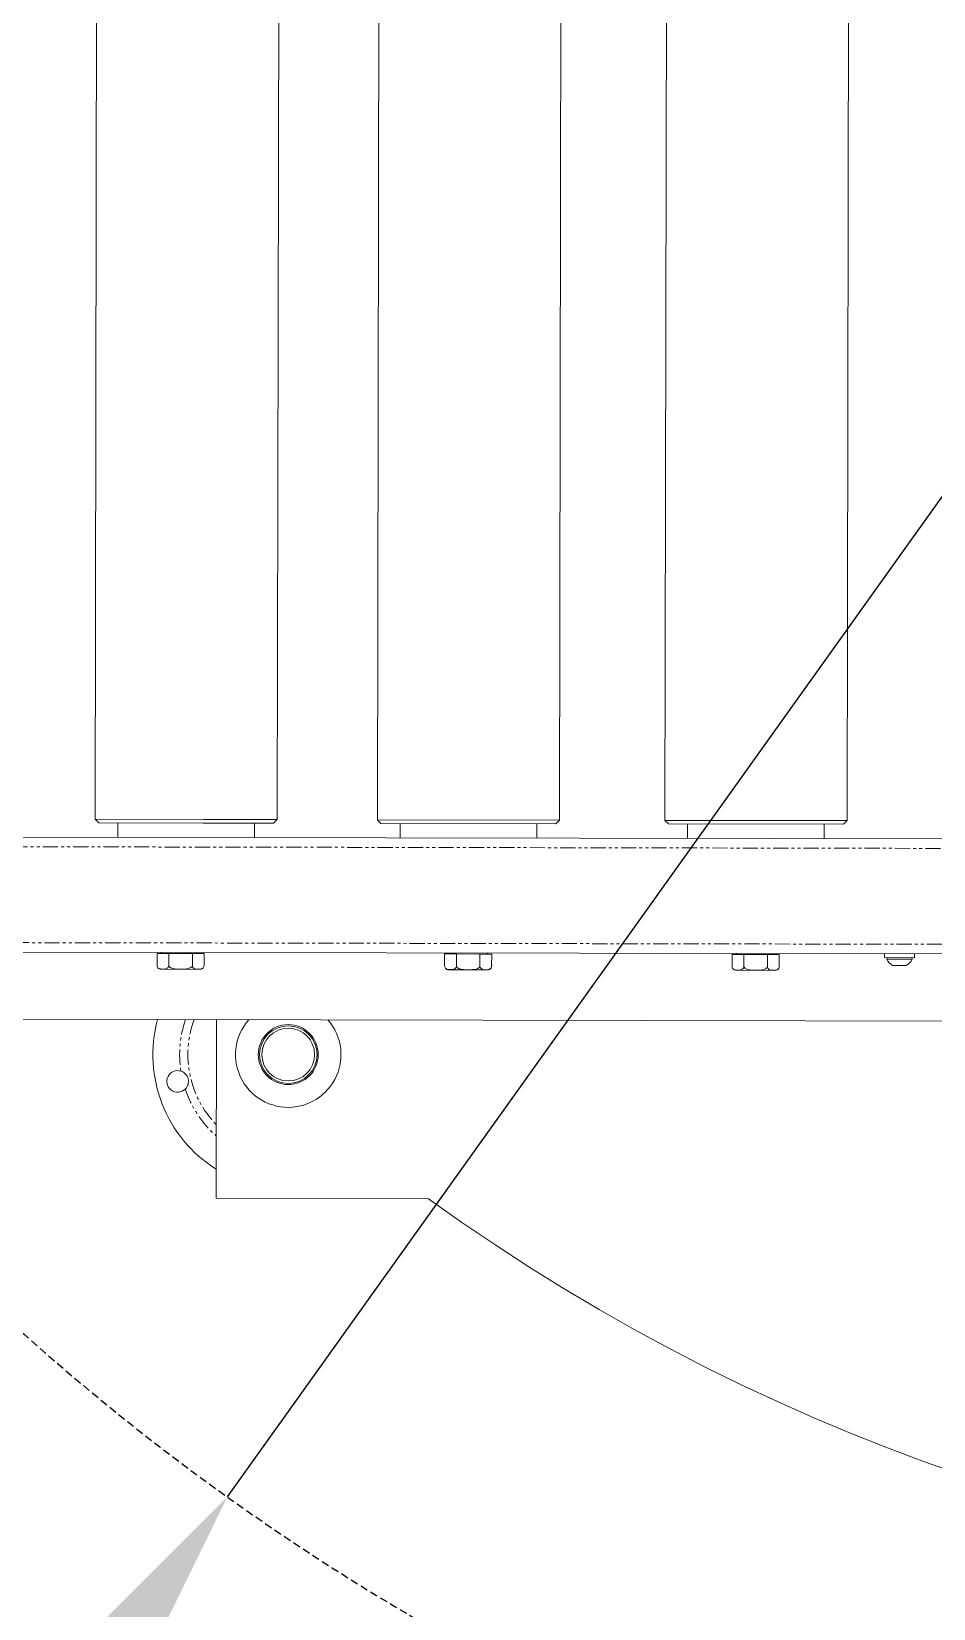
# Model space of a CAD drawing. Header units: millimetres. Extents: x -383313 to -161684, y -117025 to 99224.
# Drawn here: x -325751 to -325375, y 30864 to 31522 of the extents above; entities that cross this region are included whole.
import ezdxf

# ---------------------------------------------------------------- set-up
doc = ezdxf.new("R2010")
doc.units = ezdxf.units.MM
doc.header["$MEASUREMENT"] = 0
for name, pattern in [('AM_ISO08W050x2', [9, 6, -0.75, 1.5, -0.75]), ('NASCOSTA2', [4.7625, 3.175, -1.5875]), ('PHANTOM', [12.7, 6.35, -1.27, 1.27, -1.27, 1.27, -1.27])]:
    doc.linetypes.add(name, pattern=pattern)
doc.layers.get('Defpoints').update_dxf_attribs({"color": 31})
doc.layers.add('AM_5', color=3, linetype='Continuous', lineweight=25)
for name, color, linetype in [('P-0000', 7, 'Continuous'), ('P-4ECA', 7, 'Continuous'), ('Робот', 30, 'Continuous')]:
    doc.layers.add(name, color=color, linetype=linetype)
doc.dimstyles.new('AM_ISO', dxfattribs={"dimtxt": 3.5, "dimasz": 2.5, "dimexe": 1, "dimexo": 1, "dimgap": 1.5, "dimtad": 1, "dimdsep": 46, "dimtxsty": 'Standard', "dimcen": 0, "dimclrd": 256, "dimclre": 256, "dimclrt": 2, "dimadec": 0, "dimazin": 2, "dimtp": 0.1, "dimtm": 0.1, "dimtfac": 0.71, "dimtmove": 0, "dimatfit": 3, "dimfxl": 1, "dimtzin": 0, "dimlwd": -1, "dimlwe": -1, "dimarcsym": 0})

# ---------------------------------------------------------------- blocks, each defined once
blk = doc.blocks.new('Робот ABB IRB660_3.15 (сверху)')
at = {"layer": 'Робот'}
blk.add_circle((0, 0), 3150, dxfattribs=at)
blk = doc.blocks.new('*D168')
at = {"layer": 'AM_5', "transparency": 16777216}
for p, q in [((2170.33, 1608.77), (1662.33, 898.12)), ((438.77, -813.52), (1601.85, 813.52)), ((378.29, -898.12), (317.81, -982.73))]:
    blk.add_line(p, q, dxfattribs=at)
blk.add_arc((1020.31, 0), 1000, 324.74482, 56.67567, dxfattribs=at)
for points in [[(1648.23, 908.2), (1676.43, 888.04), (1601.85, 813.52)], [(364.19, -888.04), (392.39, -908.2), (438.77, -813.52)]]:
    blk.add_solid(points, dxfattribs=at)
at = {"layer": 'Defpoints', "color": 0, "transparency": 16777216}
for p in [(1601.85, 813.52), (438.77, -813.52)]:
    blk.add_point(p, dxfattribs=at)
at = {"layer": 'AM_5', "color": 6, "transparency": 16777216, "insert": (1863.47, 1380.69), "char_height": 156, "attachment_point": 5, "rotation": 54.44113}
blk.add_mtext('∅2000', dxfattribs=at)
blk = doc.blocks.new('A$C16512043')
at = {"color": 7, "linetype": 'Continuous', "lineweight": 15}
for p, q in [((-635.78, 565), (-635.78, -532)), ((-559.78, -532), (-559.78, 565)), ((-518, 565), (-518, -532)), ((-442, -532), (-442, 565)), ((-398, 565), (-398, -532)), ((-322, -532), (-322, 565)), ((-635.78, -532), (-634.28, -533.5)), ((-590.44, -532), (-635.78, -532)), ((-559.78, -532), (-590.44, -532)), ((-561.28, -533.5), (-559.78, -532)), ((-518, -532), (-516.5, -533.5)), ((-442, -532), (-518, -532)), ((-443.5, -533.5), (-442, -532)), ((-398, -532), (-396.5, -533.5)), ((-322, -532), (-398, -532)), ((-323.5, -533.5), (-322, -532)), ((-590.73, -533.5), (-634.28, -533.5)), ((-626.28, -533.5), (-626.28, -539.5)), ((-561.28, -533.5), (-590.73, -533.5)), ((-569.28, -539.5), (-569.28, -533.5)), ((-443.5, -533.5), (-516.5, -533.5)), ((-508.5, -533.5), (-508.5, -539.5)), ((-451.5, -539.5), (-451.5, -533.5)), ((-323.5, -533.5), (-396.5, -533.5)), ((-388.5, -533.5), (-388.5, -539.5)), ((-331.5, -539.5), (-331.5, -533.5)), ((-810, -539.5), (810, -539.5)), ((810, -587.5), (-810, -587.5)), ((-609.81, -587.9), (-609.81, -592.83)), ((-609.81, -587.9), (-604.91, -587.9)), ((-608.1, -587.5), (-608.1, -587.9)), ((-604.91, -587.9), (-604.91, -592.83)), ((-595.09, -587.9), (-604.91, -587.9)), ((-595.09, -587.9), (-595.09, -592.83)), ((-590.19, -587.9), (-595.09, -587.9)), ((-591.9, -587.9), (-591.9, -587.5)), ((-590.19, -587.9), (-590.19, -592.83)), ((-489.81, -587.9), (-489.81, -592.83)), ((-489.81, -587.9), (-484.91, -587.9)), ((-488.1, -587.5), (-488.1, -587.9)), ((-484.91, -587.9), (-484.91, -592.83)), ((-475.09, -587.9), (-484.91, -587.9)), ((-475.09, -587.9), (-475.09, -592.83)), ((-470.19, -587.9), (-475.09, -587.9)), ((-471.9, -587.9), (-471.9, -587.5)), ((-470.19, -587.9), (-470.19, -592.83)), ((-369.81, -587.9), (-369.81, -592.83)), ((-369.81, -587.9), (-364.91, -587.9)), ((-368.1, -587.5), (-368.1, -587.9)), ((-364.91, -587.9), (-364.91, -592.83)), ((-355.09, -587.9), (-364.91, -587.9)), ((-355.09, -587.9), (-355.09, -592.83)), ((-350.19, -587.9), (-355.09, -587.9)), ((-351.9, -587.9), (-351.9, -587.5)), ((-350.19, -587.9), (-350.19, -592.83)), ((-306.25, -587.5), (-306.25, -589.1)), ((-306.25, -589.1), (-293.75, -589.1)), ((-305.25, -589.1), (-305.25, -589.7)), ((-300, -589.7), (-305.25, -589.7)), ((-294.75, -589.7), (-300, -589.7)), ((-294.75, -589.7), (-294.75, -589.1)), ((-293.75, -589.1), (-293.75, -587.5)), ((-608.15, -594.5), (-591.85, -594.5)), ((-488.15, -594.5), (-471.85, -594.5)), ((-368.15, -594.5), (-351.85, -594.5)), ((-297.2, -592.4), (-302.8, -592.4)), ((750, -615.5), (-750, -615.5)), ((-585, -690), (-585, -615.5)), ((-496.39, -690), (-585, -690))]:
    blk.add_line(p, q, dxfattribs=at)
at = {"color": 7, "linetype": 'PHANTOM', "lineweight": 0}
for p, q in [((-810, -543.5), (810, -543.5)), ((810, -583.5), (-810, -583.5))]:
    blk.add_line(p, q, dxfattribs=at)
at = {"color": 7, "linetype": 'Continuous', "lineweight": 15, "flags": 128}
for points in [[(-604.91, -592.83), (-604.93, -593.12), (-605, -593.38), (-605.17, -593.72), (-605.54, -594.09), (-606.72, -594.44), (-608.43, -594.38), (-608.91, -594.24), (-609.44, -593.86), (-609.62, -593.6), (-609.76, -593.26), (-609.81, -592.97), (-609.81, -592.83)], [(-604.91, -592.83), (-604.87, -593.09), (-604.74, -593.35), (-604.43, -593.68), (-603.75, -594.05), (-601.72, -594.42), (-600, -594.46), (-598.33, -594.42), (-596.67, -594.18), (-595.97, -593.93), (-595.36, -593.48), (-595.18, -593.2), (-595.09, -592.87), (-595.09, -592.83)], [(-595.09, -592.83), (-595.07, -593.12), (-595, -593.38), (-594.83, -593.72), (-594.46, -594.09), (-593.28, -594.44), (-591.57, -594.38), (-591.09, -594.24), (-590.56, -593.86), (-590.38, -593.6), (-590.24, -593.26), (-590.19, -592.97), (-590.19, -592.83)], [(-484.91, -592.83), (-484.93, -593.12), (-485, -593.38), (-485.17, -593.72), (-485.54, -594.09), (-486.72, -594.44), (-488.43, -594.38), (-488.91, -594.24), (-489.44, -593.86), (-489.62, -593.6), (-489.76, -593.26), (-489.81, -592.97), (-489.81, -592.83)], [(-484.91, -592.83), (-484.87, -593.09), (-484.74, -593.35), (-484.43, -593.68), (-483.75, -594.05), (-481.72, -594.42), (-480, -594.46), (-478.33, -594.42), (-476.67, -594.18), (-475.97, -593.93), (-475.36, -593.48), (-475.18, -593.2), (-475.09, -592.87), (-475.09, -592.83)], [(-475.09, -592.83), (-475.07, -593.12), (-475, -593.38), (-474.83, -593.72), (-474.46, -594.09), (-473.28, -594.44), (-471.57, -594.38), (-471.09, -594.24), (-470.56, -593.86), (-470.38, -593.6), (-470.24, -593.26), (-470.19, -592.97), (-470.19, -592.83)], [(-364.91, -592.83), (-364.93, -593.12), (-365, -593.38), (-365.17, -593.72), (-365.54, -594.09), (-366.72, -594.44), (-368.43, -594.38), (-368.91, -594.24), (-369.44, -593.86), (-369.62, -593.6), (-369.76, -593.26), (-369.81, -592.97), (-369.81, -592.83)], [(-364.91, -592.83), (-364.87, -593.09), (-364.74, -593.35), (-364.43, -593.68), (-363.75, -594.05), (-361.72, -594.42), (-360, -594.46), (-358.33, -594.42), (-356.67, -594.18), (-355.97, -593.93), (-355.36, -593.48), (-355.18, -593.2), (-355.09, -592.87), (-355.09, -592.83)], [(-355.09, -592.83), (-355.07, -593.12), (-355, -593.38), (-354.83, -593.72), (-354.46, -594.09), (-353.28, -594.44), (-351.57, -594.38), (-351.09, -594.24), (-350.56, -593.86), (-350.38, -593.6), (-350.24, -593.26), (-350.19, -592.97), (-350.19, -592.83)]]:
    blk.add_lwpolyline(points, dxfattribs=at)
at = {"color": 7, "linetype": 'Continuous', "lineweight": 15}
for radius in [12.5, 12, 11]:
    blk.add_circle((-555, -630), radius, dxfattribs=at)
for centre, radius, start, end in [((-300, -587.4), 5.73, 203.67919, 240.76248), ((-300, -587.4), 5.73, 299.23752, 336.32081), ((-608.15, -592.83), 1.67, 219.95324, 270), ((-591.85, -592.83), 1.67, 270, 320.97555), ((-591.85, -592.83), 1.67, 341.04983, 4.62732), ((-488.15, -592.83), 1.67, 219.95324, 270), ((-471.85, -592.83), 1.67, 270, 320.97555), ((-471.85, -592.83), 1.67, 341.04983, 4.62732), ((-368.15, -592.83), 1.67, 219.95324, 270), ((-351.85, -592.83), 1.67, 270, 320.97555), ((-351.85, -592.83), 1.67, 341.04983, 4.62732), ((-555, -630), 56.5, 165.12938, 237.92875), ((-555, -630), 22, 138.76942, 349.75397), ((-555, -630), 22, 349.75397, 41.23058), ((-601.15, -641.26), 4.5, 72.51659, 314.9174), ((-601.15, -641.26), 4.5, 314.9174, 72.51659), ((0, 0), 850, 234.26871, 305.73129)]:
    blk.add_arc(centre, radius, start, end, dxfattribs=at)
at = {"color": 7, "linetype": 'PHANTOM', "lineweight": 0}
for radius, start, end in [(45.33, 161.34564, 188.84623), (41.9, 159.75356, 224.27613), (45.33, 198.58776, 228.56454)]:
    blk.add_arc((-555, -630), radius, start, end, dxfattribs=at)
at = {"layer": 'P-4ECA', "color": 1, "linetype": 'NASCOSTA2'}
blk.add_arc((0, 0), 1000, 216.00003, 323.99997, dxfattribs=at)
blk = doc.blocks.new('A$C11CE3AA3')
at = {"layer": 'P-0000', "color": 7, "linetype": 'AM_ISO08W050x2'}
blk.add_blockref('A$C16512043', (0, 0), dxfattribs=at)
blk = doc.blocks.new('A$C48DD7FF4')
at = {"layer": 'P-0000', "color": 7, "linetype": 'AM_ISO08W050x2', "rotation": 90}
blk.add_blockref('A$C11CE3AA3', (0, 0), dxfattribs=at)
blk = doc.blocks.new('A$C85faf101')
at = {"layer": 'P-0000', "color": 7, "linetype": 'AM_ISO08W050x2', "rotation": 269.8977813728555}
blk.add_blockref('A$C48DD7FF4', (1020.31, 0, 5), dxfattribs=at)
at = {"layer": 'AM_5'}
dim = blk.add_diameter_dim_2p(p1=(438.77, -813.52), p2=(1601.85, 813.52), dimstyle='AM_ISO', override={"dimscale": 13, "dimtxt": 12, "dimasz": 8, "dimexe": 3, "dimgap": 3, "dimdec": 0, "dimclrt": 6, "dimarcsym": 1}, dxfattribs=at)
dim.commit()
dim.dimension.update_dxf_attribs({"geometry": '*D168', "text_midpoint": (1958.65, 1312.65), "dimtype": 131})

msp = doc.modelspace()

# ---------------------------------------------------------------- block references
at = {"ltscale": 100}
msp.add_blockref('A$C85faf101', (-326107.95318, 31724.05688), dxfattribs=at)
at = {"layer": 'Робот', "rotation": 180}
msp.add_blockref('Робот ABB IRB660_3.15 (сверху)', (-328754.07698, 33964.72651), dxfattribs=at)

doc.saveas('drawing.dxf')
